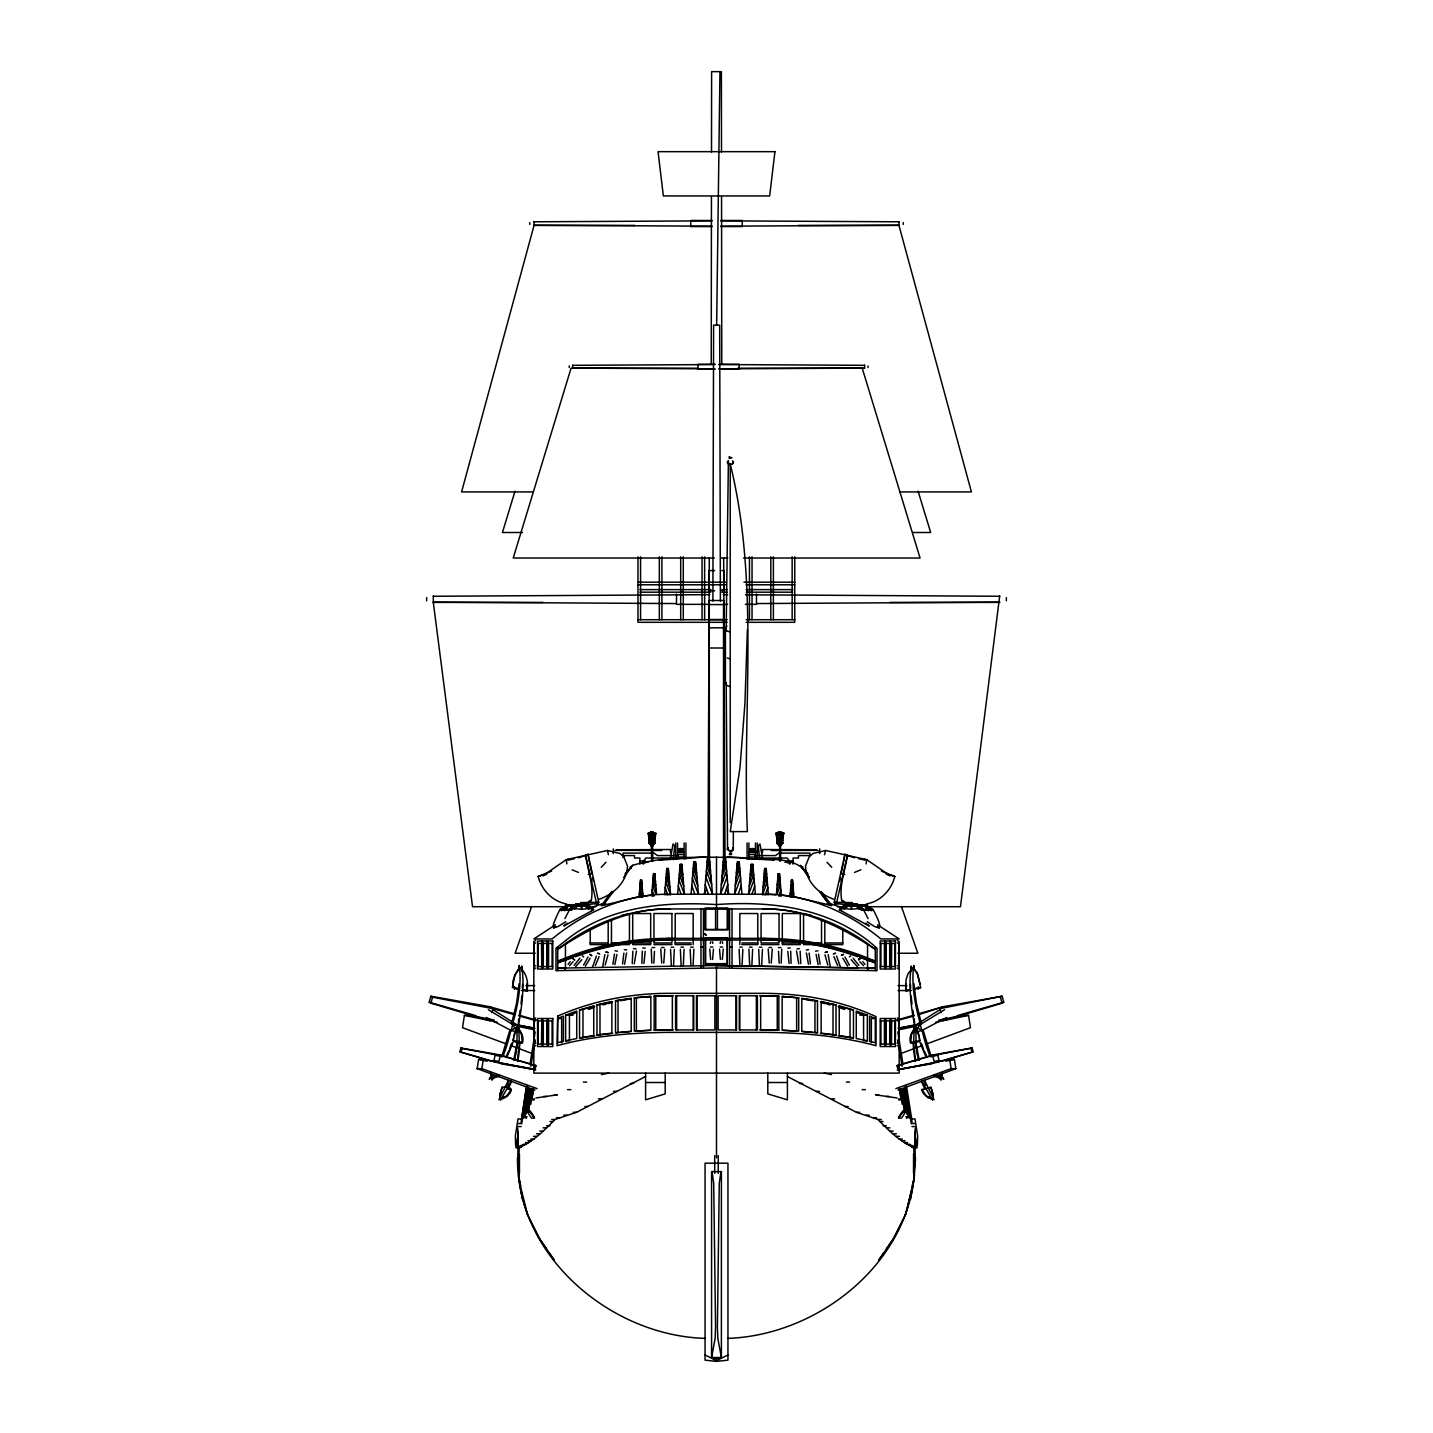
<?xml version="1.0" encoding="UTF-8"?>
<svg xmlns="http://www.w3.org/2000/svg" width="1433" height="1433" viewBox="0 0 1433 1433"><rect width="100%" height="100%" fill="white"/><g stroke="black" fill="none" stroke-linecap="round" stroke-linejoin="round"><path stroke-width="1.5" d="M571.892 906.713L571.892 904.993L575.457 904.993M581.995 905.029L585.363 905.029L588.82 909.256L585.56 904.169L581.995 904.169L581.995 905.907L585.148 905.907L586.849 908.038M711.234 364.125L711.449 196.679M711.502 152.023L711.61 71.65L721.39 71.65L721.498 152.023M851.793 904.169L851.793 905.907L854.946 905.907L855.358 904.169L851.793 904.169L851.793 909.256L859.03 908.522L855.143 905.029L851.793 905.029M861.896 906.713L861.896 904.993L865.46 904.993L869.132 909.346L868.308 910.815M712.9 601.054L713.598 325.13L719.688 325.13L720.387 601.054M707.992 857.149L709.317 557.795M787.416 1076.505L856.45 1112.313L877.981 1119.495C887.69 1129.437 898.133 1140.041 910.922 1146.131L914.756 1146.919L914.809 1138.089M651.675 861.09L651.37 845.595M779.57 861.09L779.677 846.652L777.223 843.321M661.759 963.066L660.72 949.076M712.577 959.411L713.473 949.148M722.375 959.411L723.253 949.148M726.155 631.344L728.394 460.907M733.374 831.48L733.23 849.267L730.4 851.274L727.552 849.267L726.173 682.484M769.234 963.066L768.195 949.076M716.643 325.13L719.957 71.65M653.842 963.227L654.469 951.387M671.343 965.824L670.572 949.38M681.141 965.663L680.37 949.309M690.939 965.52L690.151 949.255M739.894 965.52L739.106 949.255M749.692 965.663L748.904 949.309M759.472 965.824L758.702 949.38M914.756 1146.919L915.293 1128.255M747.381 629.75L744.927 703.334L740.019 767.461L730.221 831.606L747.381 831.606C742.097 709.478 759.848 584.037 730.221 464.005L730.221 822.685M906.032 983.772L906.14 991.027L910.295 990.06M518.065 1131.497L517.456 1147.116L517.994 1138.411M645.584 1076.505L576.55 1112.313L555.019 1119.495C545.31 1129.437 534.867 1140.041 522.078 1146.131L519.23 1147.779L518.459 1165.172L519.552 1182.512L522.526 1199.564M519.409 1153.726L519.48 1173.269M651.836 963.155L651.281 949.076M517.671 1160.909L517.994 1146.973M914.379 1175.006C905.889 1266.235 816.308 1335.431 727.642 1338.386M915.329 1160.909L915.006 1146.973M522.346 988.233L522.543 984.453M522.346 1042.812L521.433 1034.232L517.689 1028.142C523.6 1032.709 527.487 1050.138 513.104 1040.645L514.662 1032.656L517.403 1028.804M911.209 968.636L911.352 966.021A67.118 18.611 79.5 0 0 914.72 1025.652L921.437 1023.789L916.368 1003.01L913.878 983.647M643.901 963.495L645.208 951.369M653.86 842.819L654.594 833.648L654.075 842.819M781.755 842.819L782.328 833.648M781.809 842.819L782.543 833.648M913.52 1173.269L913.591 1153.726M915.49 1157.774L914.218 1178.195L906.641 1211.44M522.705 990.06L526.86 991.027L526.968 983.772M526.86 991.027C528.831 983.145 526.663 972.917 519.892 967.526C515.038 972.362 507.264 989.845 518.567 989.092M526.484 1086.304L520.931 1123.508L517.671 1123.508M520.358 1147.564L517.098 1147.564L518.047 1135.67M641.912 963.37L642.306 951.172M639.046 897.004L640.479 880.041L641.59 880.041L643.023 897.004M656.547 894.013L654.827 873.664L653.502 873.664L651.621 896.037L654.164 896.037L652.122 889.983M666.793 868.523L664.607 894.64L670.537 894.64L668.351 868.523L666.793 868.523L668.781 873.736M677.63 894.246L680.138 864.386L681.911 864.386L684.419 894.246L678.848 879.683L680.299 876.226M691.064 894.246L693.787 861.788L695.721 861.788L698.444 894.246L692.39 878.411M707.597 872.858L705.878 876.942L712.488 894.246L709.514 858.797L707.4 858.797L704.427 894.246L706.039 890.395M726.961 890.395L728.573 894.246L725.6 858.797L723.486 858.797L720.512 894.246L727.122 876.942L725.403 872.858M755.37 894.246L752.862 864.386L751.089 864.386L748.581 894.246L754.152 879.683L752.701 876.226M762.463 894.64L764.649 868.523L766.207 868.523L768.393 894.64L762.463 894.64L767.336 881.904L766.064 878.877M776.453 894.013L778.173 873.664L779.498 873.664L781.379 896.037L778.836 896.037L780.878 889.983M789.977 897.004L791.41 880.041L792.521 880.041L793.954 897.004M654.72 842.819L655.669 833.648M782.615 842.819L783.564 833.648M586.814 855.071L578.502 857.794M623.874 953.106L622.585 963.943M942.395 1073.263L941.75 1076.183M634.228 963.818L636.449 951.028M500.547 1099.183L499.848 1094.436L502.087 1087.253C519.14 1085.247 508.07 1098.484 500.547 1099.183L499.848 1095.099L502.087 1087.253M519.122 983.647L516.632 1003.01L511.563 1023.789L518.28 1025.652A67.118 18.611 -79.5 0 0 521.648 966.021L521.791 968.636M521.039 1004.031L521.863 995.917M490.767 1072.368L491.877 1078.422L499.06 1076.362M632.24 963.603L632.867 951.19M517.098 1147.564L518.101 1138.966M614.488 954.056L612.894 964.302M513.104 1040.645L513.695 1038.011M624.555 964.23L626.597 952.999M999.697 595.985L960.468 906.713L868.72 906.713M512.351 987.642L515.002 974.87L519.427 968.565M535.172 1040.573L535.279 1042.275M519.498 1014.564L520.107 1010.355M866.123 863.938L866.75 859.657L825.623 850.486L812.959 853.459L809.197 856.898L805.489 866.069C806.277 882.262 819.246 894.085 833.737 899.243M518.782 967.938L519.14 965.448A67.118 22.104 -74.3 0 1 512.477 1024.308M565.659 921.759C547.818 933.976 552.421 925.306 559.819 909.615M494.242 1020.117L470.669 1015.388L464.417 1015.388L462.537 1027.694L506.279 1043.923M534.975 1090.101L477.171 1068.66L478.586 1059.417L483.279 1059.417L535.745 1069.967M537.124 1088.632L481.864 1068.66L483.279 1059.417M517.94 1134.954L515.97 1147.779L519.23 1147.779M524.657 1112.133L525.356 1107.619M526.018 1103.428L526.717 1099.057M527.344 1095.027L528.544 1090.352M524.532 1105.595L522.526 1118.134L527.917 1088.722L523.135 1116.504M522.902 1118.134L527.541 1088.722M527.649 1090.352L522.812 1116.504M529.959 1064.54L535.172 1031.903M521.684 1123.848L527.702 1086.268M530.891 1066.367L535.136 1039.856M525.857 1112.133L526.556 1107.781M527.254 1103.428L527.953 1099.057M528.652 1094.705L529.35 1090.352M525.965 1114.319L530.586 1088.722L526.896 1111.829M526.807 1112.133L529.798 1090.352M528.58 1105.595L529.637 1099.057M530.335 1094.705L531.034 1090.352M527.846 1112.33L532.091 1088.722L528.526 1110.862M531.571 1096.89L532.27 1092.519M530.712 1104.449L533.631 1088.722L531.75 1100.383M614.864 964.642L616.889 954.468M710.392 943.469L710.696 941.714M720.172 943.469L720.477 941.714M911.495 1190.447L905.244 1215.381M912.23 1186.184L912.964 1181.938M910.474 1199.564L913.448 1182.512L914.541 1165.172L913.77 1147.779L911.495 1146.919M839.738 881.295L840.365 877.748M517.259 1061.047L519.337 1044.567L518.8 1027.21A42.775 11.93 -79.5 0 1 519.498 1031.975M673.241 859.621L674.728 845.882L673.062 843.983L670.411 858.564M849.357 956.939L850.683 955.829M518.692 1018.809L518.28 1025.652M711.574 1357.535L711.574 1171.603L721.39 1171.603L721.39 1357.535L711.574 1357.535L715.157 1338.279L715.569 1327.03L713.706 1183.371L712.04 1171.603M605.156 965.072L608.022 954.844M843.571 861.699L844.951 854.319L834.239 902.217L835.027 904.259A1713.958 173.93 -77.4 0 1 844.503 904.814M840.992 874.184L843.141 863.777M835.027 904.259L836.603 902.736L847.458 854.892C845.577 869.652 839.021 884.86 841.619 899.906L845.739 902.557L852.384 902.521M514.053 1035.826L517.689 1028.142M720.96 1171.603L719.259 1183.371L717.396 1327.03L717.808 1338.279L721.39 1357.535M654.684 843.321L652.302 846.491L653.842 843.321M917.389 1145.451L917.639 1135.85L914.988 1118.94L911.71 1118.94L906.516 1086.304M921.562 1089.868L930.913 1087.253L933.152 1094.436L932.453 1099.183L927.867 1097.714L923.694 1093.755L921.562 1089.868L925.252 1089.008M930.913 1087.253L933.152 1095.099L932.453 1099.183M585.721 903.901L585.309 905.62L577.893 905.62L577.481 903.901M855.519 903.901L855.107 905.62L847.691 905.62L847.279 903.901M865.21 906.426L865.639 904.725M585.148 905.907L585.56 904.169M865.46 904.993L865.048 906.713L867.216 909.453M586.115 904.169L585.703 905.907L587.602 904.169L586.115 904.169L589.787 908.522L592.778 908.522L591.632 909.991M855.501 905.907L855.913 904.169L857.4 904.169L862.576 908.522L862.003 909.256L855.716 905.029L859.173 909.256L862.576 908.522M865.819 905.853L872.106 910.08L869.276 910.08L866.034 904.993L872.679 909.346L871.533 910.815L868.452 908.074M602.612 967.006L604.869 954.629M488.223 1060.295L459.921 1051.84L460.889 1047.989L498.362 1054.652L535.996 1065.686L535.028 1069.537L500.816 1063.734M461.05 1052.341L462.017 1048.472L460.889 1047.989M535.028 1069.537L533.9 1069.054L534.867 1065.185M824.566 854.677L825.623 850.486M513.731 1060.223L516.883 1043.994L517.206 1026.834A42.775 14.025 -74.2 0 1 517.671 1029.897M489.907 1020.708L430.957 1003.207L429.255 1002.222L430.831 996.204L489.638 1006.683L515.092 1014.027M430.957 1003.207L432.551 997.189L430.831 996.204M492.021 1012.683L493.059 1008.653L489.638 1006.683M517.51 1029.843L518.549 1025.831L492.415 1009.262M534.043 221.631L534.043 225.411L461.587 491.931L533.148 491.931M781.719 949.076L781.164 963.155M906.05 1213.5L893.852 1238.148L878.59 1260.449M828.131 954.629L830.388 967.006M800.133 951.19L800.76 963.603M596.415 956.044L592.546 967.078M515.02 491.143L502.428 532.503L522.508 532.503M664.805 949.076L663.766 963.066M772.28 949.076L771.241 963.066M780.716 845.595L780.215 846.491M641.59 880.041L640.157 883.767L642.396 889.588L641.035 893.637L642.45 897.004M641.035 886.364L641.912 883.767L640.479 880.041M641.035 889.588L642.127 886.364L640.336 881.689L641.035 880.041L641.733 881.689L639.942 886.364L642.736 893.637L641.608 897.004M654.827 873.664L653.126 878.124L655.795 885.128M654.164 881.241L655.203 878.124L653.502 873.664M667.563 870.834L668.351 868.523M668.208 885.666L669.48 881.904L666.345 873.736M682.413 870.35L681.033 867.037L681.911 864.386M710.105 865.872L708.457 861.949L709.514 858.797M708.457 865.872L709.783 861.949L708.457 858.797L707.132 861.949L710.517 870.798M709.747 880.793L711.037 876.942L706.809 865.872M722.895 865.872L725.6 858.797M724.543 865.872L725.868 861.949L724.543 858.797L723.217 861.949L724.543 865.872L722.483 870.798M726.191 865.872L721.963 876.942L723.253 880.793M726.603 870.798L721.318 884.627M724.543 894.246L727.767 884.627M740.61 878.411L734.556 894.246L737.279 861.788L739.213 861.788L736.741 868.273M739.464 864.672L736.365 872.769M739.768 868.273L735.881 878.411M738.246 894.246L741.201 885.451M750.587 870.35L752.862 864.386M753.364 870.35L749.799 879.683M753.704 874.506L749.262 886.149M751.967 894.246L754.689 886.149M764.219 873.736L766.207 868.523M766.655 873.736L763.52 881.904L764.792 885.666M766.942 877.372L763.055 887.564M765.437 894.64L767.801 887.564M779.498 873.664L777.205 885.128M778.836 881.241L779.874 878.124L778.173 873.664M780.466 885.128L777.134 894.013M792.521 880.041L790.604 889.588L791.965 893.637L790.55 897.004M791.965 886.364L792.843 883.767L791.41 880.041M791.965 889.588L793.058 886.364L791.267 881.689L791.965 880.041L792.664 881.689L790.873 886.364L791.965 889.588L790.264 893.637L791.392 897.004M791.965 893.637L793.327 889.588M792.539 897.004L793.667 893.637M586.849 905.62L587.44 903.901L575.761 903.901L576.353 905.62M856.647 905.62L857.239 903.901L845.56 903.901L846.151 905.62M866.75 906.426L867.341 904.725L857.382 904.725M856.809 905.907L857.4 904.169M866.911 906.713L867.502 904.993M595.322 965.609L599.084 956.581M674.298 949.38L673.528 965.824M762.428 949.38L761.657 965.824M684.096 949.309L683.308 965.663M752.63 949.309L751.859 965.663M531.625 906.444L515.128 953.25L535.261 953.25M693.894 949.255L693.106 965.52M742.849 949.255L742.061 965.52M508.428 1080.303L498.881 1099.881M790.694 951.172L791.088 963.37M501.693 1056.82L509.969 1029.825L510.882 1030.345A67.118 21.531 -79.8 0 1 502.786 1056.766M588.497 904.814A1713.958 173.93 77.4 0 1 597.991 904.277L598.761 902.217L588.049 854.319L585.542 854.892C587.423 869.652 593.979 884.86 591.381 899.906L587.261 902.557L580.616 902.521M866.75 859.657L888.299 874.506L894.837 876.459C891.38 890.072 880.489 901.464 866.428 903.954M509.521 1048.92L511.742 1043.206M490.086 1077.383L489.262 1079.443A67.118 21.531 -79.8 0 0 493.364 1074.625M682.502 850.611L682.018 851.793L679.636 851.793L679.636 849.411L680.836 848.927L682.502 850.611L681.947 849.482M682.323 852.098L682.95 850.611L680.836 848.479L678.705 850.611L679.332 852.098M750.498 850.611L752.164 848.927L753.364 849.411L753.364 851.793L750.982 851.793L751.053 849.482M753.292 851.721L752.164 849.017M753.668 852.098L754.295 850.611L752.164 848.479L750.05 850.611L750.677 852.098M666.936 878.877L665.664 881.904L670.537 894.64M694.127 869.777L692.856 872.769L697.71 885.451M737.046 864.672L738.246 861.788M735.29 885.451L740.144 872.769L738.873 869.777M750.856 867.037L751.967 864.386L753.077 867.037L750.229 874.506M764.452 870.834L765.437 868.523L766.404 870.834L763.914 877.372M777.528 881.241L779.659 875.653L778.836 873.664L777.994 875.653L780.143 881.241L776.793 889.983M511.241 1080.948L500.475 1100.257M506.422 1056.014L508.769 1050.819M511.33 1089.402L506.619 1096.012L500.619 1098.43M908.594 1117.525L906.462 1118.134L908.361 1114.856M588.049 956.975L583.607 965.125M893.44 1238.775L904.259 1217.333M564.924 918.607L569.94 908.809M533.757 1100.293L534.473 1098.95L531.195 1098.95M589.787 908.522L585.918 905.029L592.205 909.256M869.276 910.08L872.679 909.346M585.345 966.129L590.181 958.193M728.197 460.781L727.283 462.322L728.197 463.88L730.4 464.525L732.585 463.88L733.499 462.322L732.585 460.781M732.406 463.755L733.23 462.322M730.4 686.622L726.889 685.601L725.42 683.111L725.42 628.478L726.889 626.006M728.197 847.709L727.283 849.267L730.4 851.453L732.585 850.808L733.499 849.267L732.585 847.709M727.552 849.267L728.394 847.852M899.118 1116.504L901.697 1112.599M899.243 1116.612L903.309 1110.611M493.095 1078.082L491.77 1080.034A67.118 19.113 -74.1 0 0 496.015 1075.234M878.966 1259.822L883.928 1252.603M886.4 1248.985L893.852 1238.148M782.579 843.321L780.071 846.491L781.845 843.321M642.342 862.935L645.817 858.027L677.845 858.027M611.837 891.487L601.358 905.549L603.221 905.262L613.396 891.433M623.695 877.48L632.652 865.317C666.9 855.34 703.657 857.31 738.962 857.471C761.156 861.77 792.968 853.119 808.051 873.933M579.935 958.104L574.114 965.394M624.949 873.933L632.652 865.317M905.763 1108.282L898.437 1118.134L901.5 1118.134L905.531 1112.026L902.271 1112.026M570.244 961.615L568.077 964.391M867.986 969.532L867.968 968.171M565.784 909.453L567.952 906.713L567.54 904.993L571.104 904.993L571.104 906.713M846.151 908.038L847.852 905.907L851.005 905.907L851.005 904.169L847.44 904.169L844.18 909.256L847.637 905.029L851.005 905.029M801.746 868.255L802.82 866.911M575.636 966.684L581.816 959.68M705.448 964.588L705.448 937.827L727.319 937.827L727.319 964.588L705.448 964.588L705.448 937.827M727.319 964.588L727.319 937.827M567.181 905.853L560.894 910.08L563.724 910.08L566.966 904.993L560.321 909.346L561.467 910.815L564.548 908.074M560.321 909.346L563.312 909.346L566.966 904.993M564.692 910.815L563.868 909.346L567.54 904.993M573.415 908.522L577.284 905.029L570.997 909.256L570.424 908.522L573.415 908.522L577.087 904.169L577.499 905.907M581.207 905.029L577.857 905.029L574.382 909.256L577.642 904.169L581.207 904.169L581.207 905.907L578.054 905.907L577.642 904.169M841.368 909.991L840.222 908.522L843.213 908.522L846.885 904.169L847.297 905.907L845.398 904.169L846.885 904.169M910.009 972.219L911.693 970.231M569.564 965.645L573.164 961.74M601.269 867.287L605.998 862.272M603.114 905.369L638.993 896.718M704.964 929.605L728.036 929.605L728.036 908.361L704.964 908.361L704.964 929.605L728.036 929.605M704.964 908.361L728.036 908.361M553.55 928.226L555.592 926.452M567.11 923.157L563.814 926.023L593.746 909.74L591.471 910.582M840.795 909.256L847.082 905.029L843.213 908.522M915.311 1028.142C909.4 1032.709 905.513 1050.138 919.896 1040.645L918.338 1032.656L915.311 1028.142L918.947 1035.826M915.597 1028.804L911.567 1034.232L910.654 1042.812M570.424 908.522L577.087 904.169M840.222 908.522L845.398 904.169M622.925 857.561L623.803 856.898L620.041 853.459L607.377 850.486L566.25 859.657L544.701 874.506L538.163 876.459C541.62 890.072 552.511 901.464 566.572 903.954M651.334 831.928L649.149 833.648M588.497 902.521L591.256 900.73M779.57 831.928L777.6 833.2L779.57 833.2L779.588 831.624M940.585 1009.262L914.451 1025.831L915.49 1029.843M944.58 1009.728L920.255 1024.488L914.451 1025.831L921.831 1030.506L946.604 1017.502M535.691 940.406L533.828 941.517L533.828 1073.12L899.172 1073.12L899.172 1046.538L897.309 1045.588M535.691 942.842L533.828 943.971L533.828 966.559L535.691 965.609M533.828 1019.042L535.691 1017.914M535.691 1020.368L533.828 1021.478L533.828 1044.084L535.691 1043.134M914.72 1025.652L914.308 1018.809M555.413 924.804L533.828 938.955L552.099 938.955C584.431 912.266 625.11 894.21 667.509 894.246L765.491 894.246C807.89 894.21 848.569 912.266 880.901 938.955L899.172 938.955L877.587 924.804M943.093 1020.708L1002.043 1003.207L1003.745 1002.222L1002.169 996.204L943.362 1006.683L918.571 1014.636M940.979 1012.683L939.941 1008.653L1002.169 996.204M533.828 969.013L535.691 968.063M533.828 1046.538L535.691 1045.588M727.946 1354.955L716.5 1360.705L705.054 1354.955M599.263 899.243C613.754 894.085 626.723 882.262 627.511 866.069L623.803 856.898M784.962 862.379L788.92 860.481M647.967 833.343L651.066 831.928L656.045 833.648L647.967 833.648L656.045 833.343M651.209 831.928L649.239 833.2M778.961 831.928C795.405 834.149 766.35 835.708 779.104 831.928L777.044 833.648M551.633 871.049L538.163 876.459M496.767 1076.29L499.114 1075.234M932.184 1063.734L897.972 1069.537L897.004 1065.686L934.638 1054.652L972.111 1047.989L973.079 1051.84L944.777 1060.295M897.972 1069.537L936.573 1062.372L973.079 1051.84M934.638 1054.652L897.004 1065.686M934.531 1055.243L972.111 1047.989M605.711 903.542L601.358 905.549M557.706 1018.541L563.402 1016.104L563.402 1041.361L557.706 1042.722L557.706 1018.541L561.664 1018.541L561.664 1042.722M680.836 849.017L679.708 851.721M567.522 958.175L573.182 955.865M859.818 957.495L875.294 962.869C840.831 947.643 803.125 940.155 765.491 940.012L667.509 940.012C629.875 940.155 592.169 947.643 557.706 962.869L573.182 957.495M854.552 872.375L860.875 869.813M590.235 907.913L603.508 903.345M576.568 1012.45L569.42 1015.137L569.42 1040.806L565.641 1040.806L565.641 1015.137L576.729 1011.089L576.729 1038.531L565.641 1040.806M899.655 1053.971L922.565 1045.463M926.721 1043.923L970.463 1027.694L968.583 1015.388L962.331 1015.388L938.758 1020.117M898.025 1090.101L955.829 1068.66L954.414 1059.417L949.721 1059.417L897.255 1069.967M608.756 1073.12L601.466 1074.607M895.876 1088.632L951.136 1068.66L955.829 1068.66M575.206 955.166L586.384 951.279M575.206 956.796C605.46 945.619 637.721 940.12 669.963 940.012M566.142 859.818L568.525 859.298M585.542 854.892L596.397 902.736L597.973 904.259M588.049 854.319L589.429 861.699M588.318 1009.441L594.104 1007.578M594.838 1035.862L579.541 1037.958L579.541 1010.05L594.838 1006.342M579.541 1010.05L593.746 1005.733L593.746 1035.522L579.541 1037.958M546.6 874.381L542.552 875.599L543.788 875.635M730.4 852.725L729.29 854.587L731.493 854.587L731.493 853.047M588.318 950.706L627.529 941.624L669.963 938.382M896.718 1020.135L913.681 1015.245M917.908 1014.027L943.362 1006.683M957.119 1015.675L1003.745 1002.222M834.328 953.464L835.546 953.232L833.254 954.073M642.683 863.472L645.835 862.594M897.219 1020.601L914.308 1015.818M602.971 1004.927L606.069 1004.121M607.95 1003.637L611.712 1002.652M621.456 915.526L629.445 913.538L629.445 944.598L611.461 944.598L611.461 920.111M596.988 1004.927L611.855 1001.47L611.855 1033.121L596.988 1035.074L596.988 1004.927L612.554 1001.936M914.433 989.092L920.649 987.642L917.514 974.064L913.108 967.526L908.074 973.706L906.05 979.706L905.674 990.615L909.83 989.648M913.967 988.68L920.649 987.642M910.349 1042.507L919.896 1040.645M568.22 860.087L574.4 858.707M588.193 874.506L590.109 874.076M898.76 1029.79L914.021 1026.637M935.856 1022.141L968.583 1015.388M945.852 1061.19L954.414 1059.417M898.025 1028.303L915.168 1024.864M620.561 1000.771L627.529 999.392M554.231 1094.794L557.491 1094.794L535.888 1097.983M615.509 1000.771L631.201 998.264L631.201 1031.312L615.509 1032.727L615.509 1000.771L631.075 998.64M565.032 968.171L565.014 969.532M815.538 951.207L817.938 950.778M899.172 1028.016L914.541 1025.455M806.206 949.989L808.642 949.649M640.802 896.467L653.735 894.873M644.384 895.965L645.477 895.822M634.3 997.852L650.851 996.329L650.851 1030.237L634.3 1031.079L634.3 997.852L650.475 996.526M596.988 1035.074L612.554 1033.39M492.003 1077.204L494.403 1076.917M658.804 860.248L705.842 856.934M796.981 948.879L799.417 948.628M716.5 1361.35L727.946 1360.168L727.946 1163.184L705.054 1163.184L705.054 1360.168L716.5 1361.35L716.5 1358.735M620.202 1032.53L631.075 1031.527M645.764 997.046L649.955 996.687M787.792 948.144L790.246 947.965M650.475 1030.345L636.359 1031.079L636.359 997.852M599.746 954.073L597.454 953.232L598.672 953.464M669.963 908.952C628.675 907.985 591.112 927.312 557.706 949.398C588.784 924.822 627.582 909.024 667.509 908.952L765.491 908.952C805.418 909.024 844.216 924.822 875.294 949.398C841.888 927.312 804.325 907.985 763.037 908.952M778.388 947.607L780.842 947.518M762.463 849.518L816.416 849.787M889.212 875.635L890.448 875.599L886.4 874.381M654.164 996.15L672.346 995.792L672.346 1029.933L654.164 1030.13L654.164 996.15L673.403 995.792M654.164 1030.13L673.403 1029.933M525.821 985.653L534.688 985.599M898.079 990.579L911.37 990.49M534.043 221.793L712.058 220.843M720.942 226.199L898.957 225.25M572.663 365.325L714.207 364.573M718.632 368.872L864.583 368.102M433.303 596.271L709.819 594.659M756.642 603.562L999.697 602.147M616.584 849.787L670.537 849.518M771.366 850.486L818.046 850.342M712.201 220.485L690.742 220.485L690.742 226.557L712.201 226.557M720.799 220.485L742.258 220.485L742.258 226.557L720.799 226.557M534.043 225.411L634.783 225.411M798.217 225.411L898.957 225.411L971.413 491.931L899.852 491.931M715.372 364.287L698.014 364.287L698.014 369.141L715.372 369.141M719.706 364.287L739.231 364.287L739.231 369.141L719.706 369.141M697.746 368.227L571.051 368.227L513.229 558.028L714.404 558.028M737.762 368.227L862.236 368.227L920.058 558.028L743.458 558.028M912.821 532.503L930.662 532.503L918.069 491.143M721.104 558.028L727.821 558.028M714.691 570.585L708.816 570.585L708.816 590.754L714.691 590.754M721.927 570.585L724.184 570.585L724.184 590.754L721.927 590.754M637.99 582.192L726.298 582.192M743.96 582.192L794.742 582.192M637.99 584.789L726.298 584.789M746.181 584.789L794.742 584.789M639.978 589.608L710.84 589.608M721.892 589.608L727.176 589.608M746.181 589.608L792.754 589.608M639.978 592.187L710.84 592.187M721.892 592.187L727.176 592.187M746.181 592.187L792.754 592.187M433.303 595.985L433.303 602.415L543 602.415M890 602.415L999.697 602.415M709.837 604.35L676.519 604.35L676.519 594.068M723.163 604.35L727.606 604.35M745.375 604.35L756.481 604.35L756.481 594.068M709.478 604.583L723.522 604.583L723.522 857.221M709.245 619.54L723.755 619.54L723.755 600.517L709.245 600.517L709.478 857.221M637.99 619.719L727.176 619.719M746.181 619.719L794.742 619.719M727.176 622.316L637.99 622.316L637.99 556.846M746.181 622.316L794.742 622.316L794.742 556.846M779.445 831.624L782.203 833.2L780.233 833.2L780.215 831.624M775.862 833.343L783.941 833.343M648.522 835.833L655.472 835.833M776.435 835.833L783.367 835.833M648.737 838.162L655.275 838.162M776.632 838.162L783.17 838.162M776.829 840.49L782.973 840.49L776.847 840.634M677.558 852.098L684.096 852.098M748.904 852.098L755.442 852.098M677.558 854.552L684.096 854.552M748.904 854.552L755.442 854.552M677.845 855.573L657.425 855.573L654.147 853.119L623.086 853.119L623.086 855.573L634.532 855.573L634.532 858.027L639.888 858.027L639.888 862.935M755.155 855.573L775.575 855.573L778.853 853.119L809.914 853.119L809.914 855.573L798.468 855.573L798.468 858.027L793.112 858.027L793.004 864.171M677.558 857.006L684.096 857.006M748.904 857.006L755.442 857.006M755.155 858.027L787.183 858.027L790.658 862.935M793.004 860.893L789.744 860.893L789.744 864.171M575.618 904.725L565.659 904.725L566.25 906.426M576.066 904.76L587.154 904.76M845.846 904.76L856.934 904.76M857.543 904.993L861.108 904.993L861.108 906.713M567.575 905.584L571.498 905.584M861.502 905.584L865.425 905.584M571.104 905.853L567.737 905.853L564.28 910.08L571.104 910.08L571.104 904.993M861.896 905.853L865.263 905.853L868.72 910.08L861.896 910.08L861.896 904.993M564.423 906.713L472.532 906.713L433.303 602.415M589.035 906.713L595.752 906.713M837.409 906.713L844.109 906.713M573.97 908.522L581.207 909.256L581.207 904.169M589.232 908.522L581.995 909.256L581.995 904.169M843.768 908.522L851.005 909.256L851.005 904.169M563.868 909.346L571.104 909.346M861.896 909.346L869.132 909.346M706.218 938.776L726.549 938.776M590.217 942.95L608.183 942.95M611.461 942.95L629.445 942.95M650.689 942.95L632.705 942.95L632.705 944.598L650.689 944.598L650.689 913.538L632.705 913.538L632.705 940.854M675.212 942.95L691.19 942.95M741.81 942.95L757.788 942.95M782.311 942.95L800.295 942.95L800.295 944.598L782.311 944.598L782.311 913.538L800.295 913.538L800.295 940.854M803.555 942.95L821.539 942.95M824.817 942.95L842.783 942.95M541.746 943.433L538.002 943.433L538.002 966.559L541.746 966.559M547.173 943.433L543.286 943.433L543.286 966.559L547.173 966.559M552.583 943.433L548.57 943.433L548.57 966.559L552.583 966.559M880.417 943.433L884.43 943.433L884.43 966.559L880.417 966.559M885.827 943.433L889.714 943.433L889.714 966.559L885.827 966.559M891.254 943.433L894.998 943.433L894.998 966.559L891.254 966.559M653.95 944.598L671.934 944.598M691.19 944.598L675.212 944.598L675.212 913.538L693.178 913.538L693.178 944.598M741.81 944.598L757.788 944.598L757.788 913.538L739.822 913.538L739.822 944.598M761.066 944.598L779.05 944.598M700.594 947.07L703.03 947.07M710.374 947.034L712.828 947.034M720.172 947.034L722.626 947.034M729.97 947.07L732.406 947.07M671.217 947.195L673.671 947.195M680.997 947.159L683.451 947.159M690.796 947.123L693.25 947.123M739.75 947.123L742.204 947.123M749.549 947.159L752.003 947.159M759.329 947.195L761.783 947.195M661.544 947.5L663.998 947.5M769.002 947.5L771.456 947.5M897.739 953.25L917.872 953.25L901.375 906.444M706.218 963.657L726.549 963.657M565.641 968.153L557.706 968.153L716.5 965.52L875.294 968.153L867.359 968.153M899.172 1046.538L899.172 941.517L897.309 940.406M782.525 996.526L798.7 997.852L798.7 1031.079L782.149 1030.237L782.149 996.329L798.7 997.852M814.965 1000.771L817.491 1000.771L817.491 1032.727L814.965 1032.727L814.965 1000.771L801.925 998.64M820.446 1001.936L836.012 1004.927L836.012 1035.074L820.446 1033.39M838.162 1006.342L853.459 1010.05L853.459 1037.958L838.162 1035.862M565.641 1015.137L573.182 1015.137M859.818 1015.137L867.359 1015.137L867.359 1040.806L863.58 1040.806L863.58 1015.137L856.432 1012.45M875.294 1018.541L869.598 1016.104L869.598 1041.361L875.294 1042.722L875.294 1018.541L871.336 1018.541L871.336 1042.722M541.746 1020.941L538.002 1020.941L538.002 1044.084L541.746 1044.084M547.173 1020.941L543.286 1020.941L543.286 1044.084L547.173 1044.084M552.583 1020.941L548.57 1020.941L548.57 1044.084L552.583 1044.084M880.417 1020.941L884.43 1020.941L884.43 1044.084L880.417 1044.084M885.827 1020.941L889.714 1020.941L889.714 1044.084L885.827 1044.084M891.254 1020.941L894.998 1020.941L894.998 1044.084L891.254 1044.084M759.597 1029.933L778.836 1030.13L778.836 996.15L765.491 995.792L760.654 995.792L760.654 1029.933L778.836 1030.13M615.509 1032.727L618.035 1032.727L618.035 1000.771M897.721 1042.275L897.828 1040.573M477.171 1068.66L481.864 1068.66M831.534 1074.607L824.244 1073.12M583.41 1082.094L586.67 1082.094M846.33 1082.094L849.59 1082.094M645.584 1082.506L665.199 1082.506M767.801 1082.506L787.416 1082.506M630.323 1083.438L633.601 1083.438M799.399 1083.438L802.677 1083.438M526.251 1088.722L521.773 1118.134M567.575 1089.635L570.836 1089.635M862.164 1089.635L865.425 1089.635M903.202 1090.352L906.193 1112.133M904.456 1090.352L905.656 1095.027M613.557 1091.355L616.817 1091.355M816.183 1091.355L819.443 1091.355M878.769 1094.794L875.509 1094.794L897.112 1097.983M543.609 1096.46L546.869 1096.46M886.131 1096.46L889.391 1096.46M598.385 1098.824L601.663 1098.824M831.337 1098.824L834.615 1098.824M901.805 1098.95L898.527 1098.95L899.243 1100.293M584.879 1106.491L588.139 1106.491M844.861 1106.491L848.121 1106.491M526.323 1110.88L529.601 1110.88M903.399 1110.88L906.677 1110.88M533.757 1116.612L530.729 1112.026L527.469 1112.026L531.5 1118.134L534.563 1118.134L527.237 1108.282M573.272 1112.313L576.55 1112.313M856.45 1112.313L859.728 1112.313M563.724 1115.161L567.002 1115.161M865.998 1115.161L869.276 1115.161M910.188 1116.504L905.351 1090.352M523.833 1116.755L527.093 1116.755M905.907 1116.755L909.167 1116.755M556.506 1117.686L559.766 1117.686M873.234 1117.686L876.494 1117.686M521.29 1118.94L518.012 1118.94L515.361 1135.85L515.611 1145.451M551.741 1119.495L555.019 1119.495M877.981 1119.495L881.259 1119.495M549.967 1121.52L553.245 1121.52M879.755 1121.52L883.033 1121.52M915.329 1123.508L912.069 1123.508L911.71 1118.94M546.636 1125.783L549.896 1125.783M883.104 1125.783L886.364 1125.783M517.832 1126.553L521.093 1126.553M911.907 1126.553L915.168 1126.553M543.125 1127.843L546.385 1127.843M886.615 1127.843L889.875 1127.843M539.704 1131.103L542.982 1131.103M890.018 1131.103L893.296 1131.103M536.605 1133.754L539.865 1133.754M893.135 1133.754L896.395 1133.754M533.488 1136.333L536.766 1136.333M896.234 1136.333L899.512 1136.333M530.712 1139.11L533.99 1139.11M899.01 1139.11L902.288 1139.11M528.007 1140.686L531.285 1140.686M901.715 1140.686L904.993 1140.686M525.535 1142.585L528.813 1142.585M904.187 1142.585L907.465 1142.585M523.188 1144.304L526.448 1144.304M906.552 1144.304L909.812 1144.304M521.11 1145.272L524.388 1145.272M908.612 1145.272L911.89 1145.272M518.818 1146.131L522.078 1146.131M910.922 1146.131L914.182 1146.131M517.707 1128.255L518.244 1146.919L521.505 1146.919M516.435 1147.224L520.734 1147.116M912.266 1147.116L916.565 1147.224M912.642 1147.564L915.902 1147.564L914.953 1135.67M913.77 1147.779L917.03 1147.779L915.06 1134.954M712.953 1358.072L720.029 1358.072M759.597 995.792L778.836 996.15M614.954 850.342L661.634 850.486M720.942 220.843L898.957 221.793M534.043 225.25L712.058 226.199M718.632 364.537L864.583 365.325M572.663 368.102L714.207 368.854M723.181 594.659L727.642 594.677M745.482 594.785L999.697 596.271M433.303 602.147L676.358 603.562M898.079 985.599L906.946 985.653M521.397 990.49L534.688 990.579M582.317 955.829L583.643 956.939M894.837 876.459L881.367 871.049M858.439 968.009L716.5 965.52L716.5 1157.757M763.037 938.382L805.471 941.624L844.682 950.706M763.037 940.012C795.279 940.12 827.54 945.619 857.794 956.796M652.158 947.518L654.612 947.607M779.265 894.873L792.198 896.467M768.195 894.353L776.023 894.711M727.158 856.934L774.196 860.248M782.525 1030.345L796.641 1031.079L796.641 997.852M705.358 1338.386C610.673 1335.789 516.31 1256.114 517.51 1157.774M642.754 947.965L645.208 948.144M783.045 996.687L787.236 997.046M801.925 1031.527L812.798 1032.53M633.583 948.628L636.019 948.879M817.491 1032.727L801.799 1031.312L801.799 998.264L817.491 1000.771M794.007 896.718L831.642 905.549L821.163 891.487M938.597 1076.917L940.997 1077.204M836.012 1035.074L821.145 1033.121L821.145 1001.47L836.012 1004.927M624.358 949.649L626.794 949.989M932.381 1098.43L926.381 1096.012L921.67 1089.402M518.459 1025.455L533.828 1028.016M853.459 1037.958L839.254 1035.522L839.254 1005.733L853.459 1010.05M615.062 950.778L617.462 951.207M533.9 1069.054L496.427 1062.372L459.921 1051.84M462.017 1048.472L498.469 1055.243M432.551 997.189L493.059 1008.653L514.429 1014.636M805.471 999.392L812.439 1000.771M517.832 1024.864L534.975 1028.303M867.359 1040.806L856.271 1038.531L856.271 1011.089L867.359 1015.137M464.417 1015.388L497.144 1022.141M518.979 1026.637L534.24 1029.79M478.586 1059.417L487.148 1061.19M844.951 854.319L847.458 854.892M854.498 857.794L846.186 855.071M858.6 858.707L864.78 860.087M842.891 874.076L844.807 874.506M512.817 987.23L519.033 988.68M523.17 989.648L527.326 990.615M513.408 1040.358L522.651 1042.507M507.748 1089.008L511.438 1089.868M864.547 859.316L866.858 859.818M811.544 915.526L803.555 913.538L803.555 944.598L821.539 944.598L821.539 920.111M821.288 1002.652L825.05 1003.637M826.931 1004.121L830.029 1004.927M518.692 1015.818L535.781 1020.601M787.165 862.594L790.317 863.472M535.996 1065.686L498.362 1054.652M519.319 1015.245L536.282 1020.135M429.255 1002.222L475.881 1015.675M730.4 464.328L727.552 462.322M730.4 631.989L726.889 630.968L725.42 628.478M727.265 658.016L730.4 658.929M829.492 903.345L842.765 907.913M838.896 1007.578L844.682 1009.441M846.616 951.279L857.794 955.166M841.529 910.582L839.254 909.74L869.186 926.023L865.89 923.157M510.435 1045.463L533.345 1053.971M831.642 905.549L827.289 903.542M572.125 869.813L578.448 872.375M859.818 955.865L865.478 958.175M933.886 1075.234L936.233 1076.29M933.94 1076.362L941.123 1078.422L942.233 1072.368M867.341 921.759C884.627 934.406 881.026 924.84 873.181 909.615M644.08 860.481L648.038 862.379M897.309 965.609L899.172 966.559L899.172 943.971L897.309 942.842M897.309 968.063L899.172 969.013M897.309 1043.134L899.172 1044.084L899.172 1021.478L897.309 1020.368M486.396 1017.502L511.169 1030.506L516.973 1031.85L512.745 1024.488L488.42 1009.728M650.725 845.022L651.657 846.312M778.728 845.022L777.958 844.055M650.833 845.022L650.063 843.321M897.309 1017.914L899.172 1019.042M780.555 831.928L782.758 833.648M652.66 831.928L654.863 833.648M652.337 831.928L654.308 833.2L652.337 833.2L652.463 831.624L649.704 833.2L651.675 833.2L651.675 831.624M841.744 900.73L844.503 902.521M779.588 846.491L779.265 845.595M651.693 846.491L649.328 843.321M913.573 968.565L917.066 972.613L920.165 984.023M587.602 904.169L592.778 908.522M833.916 956.581L837.678 965.609M877.408 926.452L879.45 928.226M859.836 961.74L863.436 965.645M851.184 959.68L857.364 966.684M827.002 862.272L831.731 867.287M858.886 965.394L853.065 958.104M521.307 970.231L522.991 972.219M866.034 904.993L869.688 909.346M855.913 904.169L859.585 908.522M855.358 904.169L859.03 908.522M864.923 964.391L862.756 961.615M630.18 866.911L631.254 868.255M824.978 954.844L827.844 965.072M529.691 1110.611L530.729 1112.026M819.604 891.433L829.886 905.369L820.822 893.099M939.905 1078.082L941.23 1080.034A67.118 19.113 74.1 0 1 936.985 1075.234M526.95 1213.5L539.148 1238.148L554.41 1260.449M539.148 1238.148L546.6 1248.985M549.072 1252.603L554.034 1259.822M842.819 958.193L847.655 966.129M806.403 952.999L808.445 964.23M531.303 1112.599L533.882 1116.504M932.525 1100.257L921.759 1080.948M849.393 965.125L844.951 956.975M524.639 1114.856L526.538 1118.134L524.406 1117.525M787.792 951.369L789.099 963.495M863.06 908.809L868.076 918.607M528.741 1217.333L539.56 1238.775M796.551 951.028L798.772 963.818M924.231 1050.819L926.578 1056.014M711.682 884.627L706.397 870.798M694.754 861.788L695.954 864.672M696.259 868.273L693.787 861.788M696.635 872.769L693.536 864.672M697.119 878.411L693.232 868.273M682.144 867.037L681.033 864.386L679.923 867.037L682.771 874.506M683.201 879.683L679.636 870.35M683.738 886.149L679.296 874.506M668.548 870.834L667.563 868.523L666.596 870.834L669.086 877.372M669.945 887.564L666.058 877.372M655.472 881.241L653.341 875.653L654.164 873.664L655.006 875.653L652.857 881.241L656.207 889.983M655.866 894.013L652.534 885.128M840.454 967.078L836.585 956.044M942.914 1077.383L943.738 1079.443A67.118 21.531 79.8 0 1 939.636 1074.625M921.258 1043.206L923.479 1048.92M934.119 1099.881L924.572 1080.303M931.307 1056.82L923.031 1029.825L922.118 1030.345A67.118 21.531 79.8 0 0 930.214 1056.766M491.25 1076.183L490.605 1073.263M719.527 949.148L720.423 959.411M709.747 949.148L710.625 959.411M575.6 904.169L576.191 905.907M565.498 904.993L566.089 906.713M764.649 868.523L765.437 870.834M751.089 864.386L751.967 867.037M723.486 858.797L724.543 861.949M707.4 858.797L708.457 861.949M705.233 884.627L708.457 894.246M691.799 885.451L694.754 894.246M680.138 864.386L681.033 867.037M678.311 886.149L681.033 894.246M665.199 887.564L667.563 894.64M639.673 889.588L641.035 893.637M639.333 893.637L640.461 897.004M526.359 1211.44L522.167 1197.11L518.621 1175.006M527.756 1215.381L521.505 1190.447M1000.449 997.189L1002.043 1003.207M919.27 1060.223L916.117 1043.994L915.794 1026.834A42.775 14.025 74.2 0 0 915.329 1029.897M970.983 1048.472L971.95 1052.341M898.133 1065.185L899.1 1069.054M607.377 850.486L608.434 854.677M847.44 904.169L847.852 905.907M567.361 904.725L567.79 906.426M816.111 954.468L818.136 964.642M762.589 858.564L759.938 843.983L758.272 845.882L759.759 859.621M589.859 863.777L592.008 874.184M778.137 844.485L778.047 843.321M820.106 964.302L818.512 954.056M915.741 1061.047L913.663 1044.567L914.2 1027.21A42.775 11.93 79.5 0 0 913.502 1031.975M592.635 877.748L593.262 881.295M722.304 941.714L722.608 943.469M712.523 941.714L712.828 943.469M520.036 1181.938L520.77 1186.184M897.864 1039.856L902.109 1066.367M905.298 1086.268L911.316 1123.848M903.65 1090.352L904.348 1094.705M905.047 1099.057L905.746 1103.428M906.444 1107.781L907.143 1112.133M901.966 1090.352L902.665 1094.705M903.363 1099.057L904.42 1105.595M905.154 1112.33L900.909 1088.722L904.474 1110.862M900.73 1092.519L901.429 1096.89M902.288 1104.449L899.369 1088.722L901.25 1100.383M897.828 1031.903L903.041 1064.54M909.024 1108.945L905.083 1088.722L910.474 1118.134L908.468 1105.595M907.035 1114.319L902.414 1088.722L906.104 1111.829M905.728 1090.352L909.865 1116.504M905.459 1088.722L910.098 1118.134M906.283 1099.057L906.982 1103.428M907.644 1107.619L908.343 1112.133M949.721 1059.417L951.136 1068.66M810.415 963.943L809.126 953.106M914.218 967.938L913.86 965.448A67.118 22.104 74.3 0 0 920.523 1024.308M912.893 1010.355L913.502 1014.564M566.25 859.657L566.877 863.938M919.305 1038.011L919.592 1040.358M914.899 1138.966L915.902 1147.564M911.137 995.917L911.961 1004.031M739.213 861.788L741.936 894.246M778.531 951.387L779.158 963.227M915.006 1138.411L915.544 1147.116L914.935 1131.497M777.259 833.648L778.047 842.819M649.471 833.648L650.134 842.819M649.364 833.648L649.973 842.819M910.457 984.453L910.654 988.233M780.537 846.652L780.645 861.09M652.642 846.652L652.749 861.09M518.191 1138.089L518.244 1146.919M723.683 557.795L725.008 857.149M721.551 196.679L721.766 364.125M1006.36 597.597L1006.36 600.803M918.231 986.782L918.231 989.397M913.591 987.391L913.591 990.705M903.238 222.581L903.238 224.462M898.957 221.631L898.957 225.411M886.185 943.433L886.185 966.559M886.185 1020.941L886.185 1044.084M880.901 943.433L880.901 966.559M880.901 1020.941L880.901 1044.084M875.294 946.891L875.294 970.607M868.022 365.952L868.022 367.475M867.538 944.168L867.538 968.618M867.359 960.576L867.359 958.946L875.294 961.238C840.831 946.013 803.125 938.508 765.491 938.382L667.509 938.382C629.875 938.508 592.169 946.013 557.706 961.238L565.641 958.946L565.641 960.576M864.583 365.2L864.583 368.227M861.502 904.725L861.502 906.426M861.108 904.993L861.108 910.08M851.399 903.901L851.399 905.62M850.038 1010.05L850.038 1037.958M842.783 929.82L842.783 944.598L824.817 944.598L824.817 921.419M833.021 1004.927L833.021 1035.074M819.676 848.873L819.676 853.584M792.162 556.846L792.162 619.719M787.416 1073.12L787.416 1099.828L767.801 1093.881L767.801 1073.12M779.892 831.624L779.964 846.491M777.241 996.15L777.241 1030.13M773.39 556.846L773.39 619.719M770.811 556.846L770.811 619.719M762.463 850.038L762.463 852.742M757.358 850.79L757.358 852.474M757.287 842.962L757.287 859.03M756.355 995.792L756.355 1029.933M755.442 842.962L755.442 859.03M752.038 556.846L752.038 619.719M749.459 556.846L749.459 619.719M748.904 842.962L748.904 859.03M747.059 842.962L747.059 859.03M739.822 995.792L739.822 1029.933M736.025 995.792L736.025 1029.933M732.03 908.612L732.03 967.203M729.576 908.88L729.576 967.203M727.23 909.167L727.23 928.781M723.755 570.406L723.755 589.429M718.255 1155.607L718.255 1173.322M717.414 909.167L717.414 928.781M716.5 856.934L716.5 908.952M716.5 938.382L716.5 940.012M715.586 909.167L715.586 928.781M714.709 1155.607L714.709 1173.322M709.245 570.406L709.245 589.429M705.77 909.167L705.77 928.781M704.624 556.846L704.624 619.719M703.424 908.88L703.424 967.203M702.045 556.846L702.045 619.719M700.97 908.612L700.97 967.203M696.975 995.792L696.975 1029.933M693.178 995.792L693.178 1029.933M685.941 842.962L685.941 859.03M684.096 842.962L684.096 859.03M683.272 556.846L683.272 619.719M680.693 556.846L680.693 619.719M677.558 842.962L677.558 859.03M676.645 995.792L676.645 1029.933M675.713 842.962L675.713 859.03M670.537 850.038L670.537 852.742M665.199 1073.12L665.199 1093.881L645.584 1099.828L645.584 1073.12M661.921 556.846L661.921 619.719M659.341 556.846L659.341 619.719M655.759 996.15L655.759 1030.13M651.997 831.624L652.069 846.491M643.256 864.171L643.256 860.893L639.996 860.893L639.996 864.171M640.569 556.846L640.569 619.719M613.324 848.873L613.324 853.584M608.183 921.419L608.183 944.598L590.217 944.598L590.217 929.82M599.979 1004.927L599.979 1035.074M582.962 1010.05L582.962 1037.958M581.601 903.901L581.601 905.62M572.663 365.2L572.663 368.227M571.892 904.993L571.892 910.08M571.498 904.725L571.498 906.426M569.223 365.952L569.223 367.475M565.462 944.168L565.462 968.618M557.706 946.891L557.706 970.607M552.099 943.433L552.099 966.559M552.099 1020.941L552.099 1044.084M546.815 943.433L546.815 966.559M546.815 1020.941L546.815 1044.084M541.531 943.433L541.746 966.559M541.746 1020.941L541.531 1044.084M529.762 222.581L529.762 224.462M519.176 987.391L519.176 990.705M514.537 986.782L514.537 989.397M426.64 597.597L426.64 600.803M834.239 902.217A1688.379 171.333 -77.4 0 1 835.851 901.966M836.603 902.736A1688.379 171.333 -77.4 0 1 850.235 905.334M597.149 901.966A1688.379 171.333 77.4 0 1 598.761 902.217M582.765 905.334A1688.379 171.333 77.4 0 1 596.397 902.736M924.249 1087.575A42.775 12.109 74.1 0 1 921.562 1081.736M925.682 1085.157A42.775 13.793 79.7 0 1 924.195 1081.127M918.571 1060.33A42.775 14.025 74.2 0 1 917.729 1056.838M917.353 1055.1A42.775 14.025 74.2 0 1 916.368 1049.923M916.009 1047.666A42.775 14.025 74.2 0 1 915.472 1043.278M915.168 1061.119A42.775 11.93 79.5 0 1 913.251 1043.797M926.488 1057.626A67.118 19.113 74.1 0 1 919.95 1042.221M511.438 1081.736A42.775 12.109 -74.1 0 1 508.751 1087.575M508.805 1081.127A42.775 13.793 -79.7 0 1 507.318 1085.157M517.528 1043.278A42.775 14.025 -74.2 0 1 516.991 1047.666M516.632 1049.923A42.775 14.025 -74.2 0 1 515.647 1055.1M515.271 1056.838A42.775 14.025 -74.2 0 1 514.429 1060.33M519.749 1043.797A42.775 11.93 -79.5 0 1 517.832 1061.119M513.05 1042.221A67.118 19.113 -74.1 0 1 506.512 1057.626M572.734 958.444L574.615 960.02L572.734 958.444M774.948 151.665L769.646 195.945L663.354 195.945L658.052 151.665L774.948 151.665M528.347 1088.722L523.941 1116.504L528.347 1088.722M495.209 1055.207L493.919 1060.348L498.845 1061.495L500.135 1056.354L495.209 1055.207M512.745 1024.488L511.169 1030.506L518.549 1025.831L512.745 1024.488M678.884 848.658L678.884 852.545L682.771 852.545L682.771 848.658L678.884 848.658M680.03 849.805L680.03 851.399L681.624 851.399L681.624 849.805L680.03 849.805M704.893 933.922L706.039 935.086L704.893 933.922M750.229 848.658L750.229 852.545L754.116 852.545L754.116 848.658L750.229 848.658M751.376 849.805L751.376 851.399L752.97 851.399L752.97 849.805L751.376 849.805M917.568 1028.5L916.027 1031.85L921.831 1030.506L920.255 1024.488L917.568 1028.5M841.529 955.256L843.464 954.396L841.529 955.256M729.29 457.002L729.29 458.56L731.941 457.772L729.29 457.002M858.94 958.767C856.898 962.17 862.648 957.351 858.94 958.767M565.641 940.585L555.986 948.252L555.986 970.643L716.5 967.974L877.014 970.643L877.014 948.252C833.594 908.558 772.978 900.372 716.5 904.581C664.142 901.447 608.04 906.301 565.641 940.585M557.706 1016.087L556.989 1045.714C592.76 1035.934 630.413 1032.763 667.509 1032.387L765.491 1032.387C802.587 1032.763 840.24 1035.934 876.011 1045.714L876.011 1016.642C841.565 1000.789 803.322 993.624 765.491 993.338L667.509 993.338C629.893 993.481 592.187 1000.933 557.706 1016.087M825.283 952.408L827.343 952.049L825.283 952.408M937.791 1055.207L932.865 1056.354L934.155 1061.495L939.081 1060.348L937.791 1055.207M589.966 954.378L591.668 955.632L589.966 954.378M724.184 627.833L708.816 627.833L708.816 648.003L724.184 648.003L724.184 627.833M655.078 840.49L648.934 840.49L655.06 840.634M655.168 842.819L648.827 843.321L655.168 842.819M783.063 842.819L776.74 843.321L783.063 842.819M671.934 913.538L653.95 913.538L653.95 942.95L671.934 942.95L671.934 913.538M779.05 913.538L761.066 913.538L761.066 942.95L779.05 942.95L779.05 913.538M541.961 940.979L537.572 940.979L537.572 969.013L541.961 969.013L541.961 940.979M547.245 940.979L542.856 940.979L542.856 969.013L547.245 969.013L547.245 940.979M552.798 940.979L548.14 940.979L548.14 969.013L552.798 969.013L552.798 940.979M884.86 940.979L880.202 940.979L880.202 969.013L884.86 969.013L884.86 940.979M890.144 940.979L885.755 940.979L885.755 969.013L890.144 969.013L890.144 940.979M895.428 940.979L891.039 940.979L891.039 969.013L895.428 969.013L895.428 940.979M693.715 995.792L675.588 995.792L675.588 1029.933L693.715 1029.933L693.715 995.792M714.87 995.792L696.456 995.792L696.456 1029.933L714.87 1029.933L714.87 995.792M736.544 995.792L718.13 995.792L718.13 1029.933L736.544 1029.933L736.544 995.792M757.412 995.792L739.285 995.792L739.285 1029.933L757.412 1029.933L757.412 995.792M541.961 1018.505L537.572 1018.505L537.572 1046.538L541.961 1046.538L541.961 1018.505M547.245 1018.505L542.856 1018.505L542.856 1046.538L547.245 1046.538L547.245 1018.505M552.798 1018.505L548.14 1018.505L548.14 1046.538L552.798 1046.538L552.798 1018.505M884.86 1018.505L880.202 1018.505L880.202 1046.538L884.86 1046.538L884.86 1018.505M890.144 1018.505L885.755 1018.505L885.755 1046.538L890.144 1046.538L890.144 1018.505M895.428 1018.505L891.039 1018.505L891.039 1046.538L895.428 1046.538L895.428 1018.505M904.653 1088.722L909.059 1116.504L904.653 1088.722M606.016 952.049L608.058 952.569L606.016 952.049M809.34 877.498L800.348 865.317L809.305 877.48M777.188 842.819L776.399 833.648L777.116 842.819M649.292 842.819L648.486 833.648L649.221 842.819M891.469 966.559L891.469 943.433L891.254 966.559M891.469 1044.084L891.469 1020.941L891.254 1044.084"/></g></svg>
